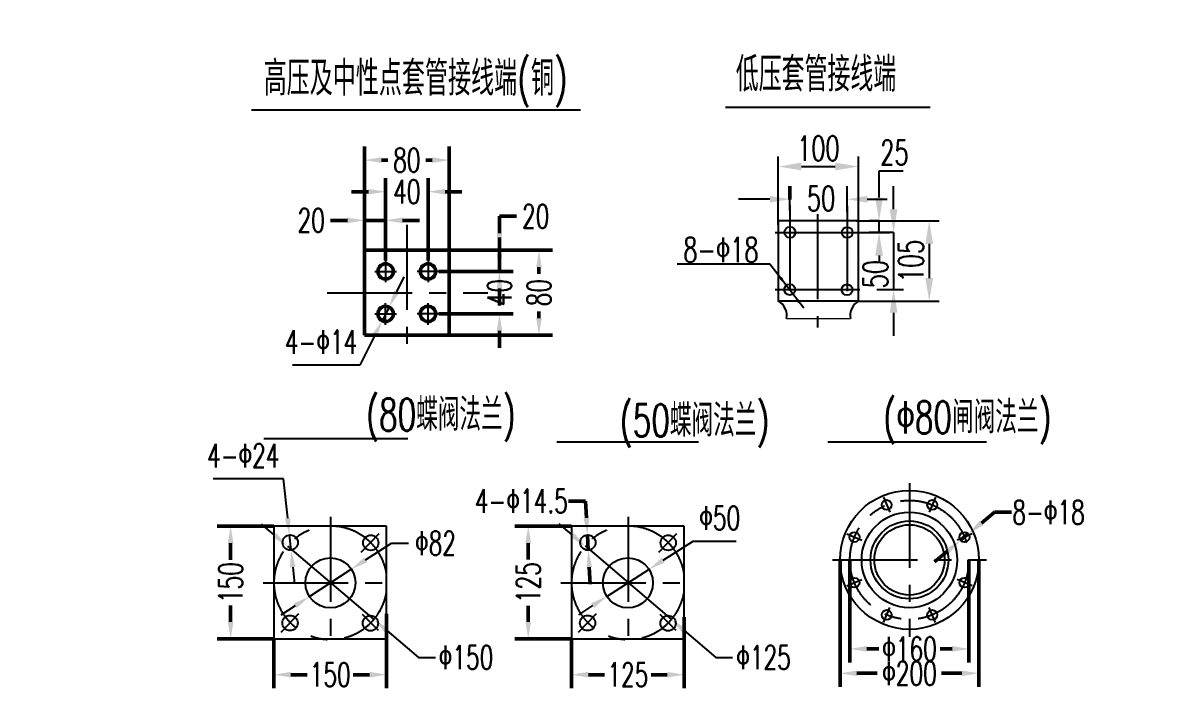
# Model space of a CAD drawing. Header units: millimetres. Extents: x -1000 to 22760, y -400 to 16400.
# Drawn here: x 8323 to 15016, y 3741 to 7672 of the extents above; entities that cross this region are included whole.
import ezdxf
from ezdxf.enums import TextEntityAlignment as Align

# ---------------------------------------------------------------- set-up
doc = ezdxf.new("R2010")
doc.units = ezdxf.units.MM
doc.header["$LTSCALE"] = 400
doc.linetypes.add('CENTER', pattern=[2, 1.25, -0.25, 0.25, -0.25])
for name, color, linetype, lineweight in [('0粗实线层', 7, 'Continuous', 50), ('2中心线层', 1, 'CENTER', 25), ('4细实线层', 2, 'Continuous', 25), ('5文字层', 6, 'Continuous', 25), ('6标注层', 3, 'Continuous', 25)]:
    doc.layers.add(name, color=color, linetype=linetype, lineweight=lineweight)
doc.styles.add('PC_TEXTSTYLE', font='txt.shx', dxfattribs={"width": 0.67, "bigfont": 'hztxt.shx'})
doc.styles.add('TH_GBDIM', font='txt.shx', dxfattribs={"width": 0.67, "bigfont": 'hztxt.shx'})
doc.styles.add('TH_GBTEXTDIM', font='txt', dxfattribs={"width": 0.67, "height": 3.5, "bigfont": 'hztxt'})
doc.dimstyles.new('TH_GBDIM', dxfattribs={"dimscale": 40, "dimtxt": 3.5, "dimasz": 2.5, "dimexe": 2, "dimexo": 0, "dimgap": 1.5, "dimtad": 0, "dimtoh": 1, "dimdec": 1, "dimdsep": 46, "dimtxsty": 'TH_GBDIM', "dimcen": 2.5, "dimclrd": 3, "dimclre": 3, "dimclrt": 6, "dimadec": 0, "dimazin": 2, "dimtfac": 0.714286, "dimtdec": 1, "dimtmove": 0, "dimatfit": 3, "dimfxl": 0, "dimtzin": 0, "dimlwd": -1, "dimlwe": -1, "dimarcsym": 0})

# ---------------------------------------------------------------- blocks, each defined once
blk = doc.blocks.new('*D169')
at = {"layer": '0粗实线层', "color": 3}
for p, q in [((10334.4, 6332.6), (10334.4, 6943.3)), ((10834.4, 6332.6), (10834.4, 6943.3)), ((10434.4, 6863.3), (10472.8, 6863.3)), ((10734.4, 6863.3), (10696, 6863.3))]:
    blk.add_line(p, q, dxfattribs=at)
for points in [[(10434.4, 6880), (10434.4, 6846.7), (10334.4, 6863.3)], [(10734.4, 6880), (10734.4, 6846.7), (10834.4, 6863.3)]]:
    blk.add_solid(points, dxfattribs=at)
at = {"layer": 'Defpoints', "color": 0}
for p in [(10334.4, 6863.3), (10334.4, 6332.6), (10834.4, 6332.6)]:
    blk.add_point(p, dxfattribs=at)
at = {"layer": '0粗实线层', "color": 6, "insert": (10584.4, 6863.3), "char_height": 140, "attachment_point": 5, "style": 'TH_GBDIM'}
blk.add_mtext('80{}{}', dxfattribs=at)
blk = doc.blocks.new('*D170')
at = {"layer": '0粗实线层', "color": 3}
for p, q in [((10459.4, 6271.2), (10459.4, 6757.4)), ((10709.4, 6271.2), (10709.4, 6757.4)), ((10359.4, 6677.4), (10259.4, 6677.4)), ((10459.4, 6677.4), (10468.1, 6677.4)), ((10709.4, 6677.4), (10700.7, 6677.4)), ((10809.4, 6677.4), (10909.4, 6677.4))]:
    blk.add_line(p, q, dxfattribs=at)
for points in [[(10359.4, 6694), (10359.4, 6660.7), (10459.4, 6677.4)], [(10809.4, 6694), (10809.4, 6660.7), (10709.4, 6677.4)]]:
    blk.add_solid(points, dxfattribs=at)
at = {"layer": 'Defpoints', "color": 0}
for p in [(10709.4, 6677.4), (10459.4, 6271.2), (10709.4, 6271.2)]:
    blk.add_point(p, dxfattribs=at)
at = {"layer": '0粗实线层', "color": 6, "insert": (10584.4, 6677.4), "char_height": 140, "attachment_point": 5, "style": 'TH_GBDIM'}
blk.add_mtext('40{}{}', dxfattribs=at)
blk = doc.blocks.new('*D156')
at = {"layer": '0粗实线层', "color": 3}
for p, q in [((10334.4, 6332.6), (10334.4, 6588.5)), ((10459.4, 6332.6), (10459.4, 6588.5)), ((10234.4, 6508.5), (10134.4, 6508.5)), ((10459.4, 6508.5), (10334.4, 6508.5)), ((10559.4, 6508.5), (10659.4, 6508.5))]:
    blk.add_line(p, q, dxfattribs=at)
for points in [[(10234.4, 6525.1), (10234.4, 6491.8), (10334.4, 6508.5)], [(10559.4, 6525.1), (10559.4, 6491.8), (10459.4, 6508.5)]]:
    blk.add_solid(points, dxfattribs=at)
at = {"layer": 'Defpoints', "color": 0}
for p in [(10334.4, 6508.5), (10334.4, 6332.6), (10459.4, 6332.6)]:
    blk.add_point(p, dxfattribs=at)
at = {"layer": '0粗实线层', "color": 6, "insert": (10021.6, 6508.5), "char_height": 140, "attachment_point": 5, "style": 'TH_GBDIM'}
blk.add_mtext('20{}{}', dxfattribs=at)
blk = doc.blocks.new('*D171')
at = {"layer": '0粗实线层', "color": 3}
for p, q in [((11130.2, 6307.6), (11130.2, 6407.6)), ((10772.9, 6207.6), (11210.2, 6207.6)), ((11130.2, 6207.6), (11130.2, 6198.9)), ((10772.9, 5957.6), (11210.2, 5957.6)), ((11130.2, 5957.6), (11130.2, 5966.3)), ((11130.2, 5857.6), (11130.2, 5757.6))]:
    blk.add_line(p, q, dxfattribs=at)
for points in [[(11113.6, 6307.6), (11146.9, 6307.6), (11130.2, 6207.6)], [(11113.6, 5857.6), (11146.9, 5857.6), (11130.2, 5957.6)]]:
    blk.add_solid(points, dxfattribs=at)
at = {"layer": 'Defpoints', "color": 0}
for p in [(10772.9, 6207.6), (10772.9, 5957.6), (11130.2, 5957.6)]:
    blk.add_point(p, dxfattribs=at)
at = {"layer": '0粗实线层', "color": 6, "insert": (11130.2, 6082.6), "char_height": 140, "attachment_point": 5, "rotation": 90, "style": 'TH_GBDIM'}
blk.add_mtext('40{}{}', dxfattribs=at)
blk = doc.blocks.new('*D172')
at = {"layer": '0粗实线层', "color": 3}
for p, q in [((10834.4, 6332.6), (11442.8, 6332.6)), ((11362.8, 6232.6), (11362.8, 6194.3)), ((11362.8, 5932.6), (11362.8, 5971)), ((10834.4, 5832.6), (11442.8, 5832.6))]:
    blk.add_line(p, q, dxfattribs=at)
for points in [[(11346.2, 6232.6), (11379.5, 6232.6), (11362.8, 6332.6)], [(11346.2, 5932.6), (11379.5, 5932.6), (11362.8, 5832.6)]]:
    blk.add_solid(points, dxfattribs=at)
at = {"layer": 'Defpoints', "color": 0}
for p in [(10834.4, 6332.6), (10834.4, 5832.6), (11362.8, 5832.6)]:
    blk.add_point(p, dxfattribs=at)
at = {"layer": '0粗实线层', "color": 6, "insert": (11362.8, 6082.6), "char_height": 140, "attachment_point": 5, "rotation": 90, "style": 'TH_GBDIM'}
blk.add_mtext('80{}{}', dxfattribs=at)
blk = doc.blocks.new('*D173')
at = {"layer": '6标注层', "color": 3}
for p, q in [((10524.7, 6087.4), (10569.7, 6176.7)), ((10479.8, 5998.1), (10439, 5917.2)), ((10394, 5827.8), (10307.7, 5656.3)), ((10307.7, 5656.3), (9911.4, 5656.3))]:
    blk.add_line(p, q, dxfattribs=at)
for points in [[(10509.8, 6094.9), (10539.6, 6079.9), (10479.8, 5998.1)], [(10379.2, 5835.3), (10408.9, 5820.3), (10439, 5917.2)]]:
    blk.add_solid(points, dxfattribs=at)
at = {"layer": 'Defpoints', "color": 0}
for p in [(10479.8, 5998.1), (10439, 5917.2)]:
    blk.add_point(p, dxfattribs=at)
at = {"layer": '6标注层', "color": 6, "insert": (10079.5, 5792.2), "char_height": 140, "attachment_point": 5, "style": 'PC_TEXTSTYLE'}
blk.add_mtext('4-Φ14{}{}', dxfattribs=at)
blk = doc.blocks.new('*D157')
at = {"layer": '0粗实线层', "color": 3}
for p, q in [((11130.2, 6432.6), (11130.2, 6532.6)), ((11130.2, 6532.6), (11230.2, 6532.6)), ((10991.6, 6332.6), (11210.2, 6332.6)), ((11130.2, 6207.6), (11130.2, 6332.6)), ((10991.6, 6207.6), (11210.2, 6207.6)), ((11130.2, 6107.6), (11130.2, 6007.6))]:
    blk.add_line(p, q, dxfattribs=at)
for points in [[(11113.6, 6432.6), (11146.9, 6432.6), (11130.2, 6332.6)], [(11113.6, 6107.6), (11146.9, 6107.6), (11130.2, 6207.6)]]:
    blk.add_solid(points, dxfattribs=at)
at = {"layer": 'Defpoints', "color": 0}
for p in [(10991.6, 6332.6), (11130.2, 6332.6), (10991.6, 6207.6)]:
    blk.add_point(p, dxfattribs=at)
at = {"layer": '0粗实线层', "color": 6, "insert": (11343, 6532.6), "char_height": 140, "attachment_point": 5, "style": 'TH_GBDIM'}
blk.add_mtext('20{}{}', dxfattribs=at)
blk = doc.blocks.new('*D175')
at = {"layer": '6标注层', "color": 3}
for p, q in [((9858.7, 4986.5), (9443.6, 4986.5)), ((9882.8, 4755.3), (9858.7, 4986.5)), ((9902.6, 4566), (9893.2, 4655.8)), ((9913, 4466.6), (9923.4, 4367.1))]:
    blk.add_line(p, q, dxfattribs=at)
for points in [[(9899.4, 4757), (9866.3, 4753.6), (9893.2, 4655.8)], [(9929.6, 4468.3), (9896.4, 4464.9), (9902.6, 4566)]]:
    blk.add_solid(points, dxfattribs=at)
at = {"layer": 'Defpoints', "color": 0}
for p in [(9893.2, 4655.8), (9902.6, 4566)]:
    blk.add_point(p, dxfattribs=at)
at = {"layer": '6标注层', "color": 6, "insert": (9621.1, 5122.5), "char_height": 140, "attachment_point": 5, "style": 'TH_GBDIM'}
blk.add_mtext('4-Φ24{}{}', dxfattribs=at)
blk = doc.blocks.new('*D176')
at = {"layer": '0粗实线层', "color": 3}
for p, q in [((9801.6, 4706.8), (9467, 4706.8)), ((9547, 4606.8), (9547, 4510.1)), ((9547, 4143.2), (9547, 4239.9)), ((9801.6, 4043.2), (9467, 4043.2))]:
    blk.add_line(p, q, dxfattribs=at)
for points in [[(9530.3, 4606.8), (9563.6, 4606.8), (9547, 4706.8)], [(9530.3, 4143.2), (9563.6, 4143.2), (9547, 4043.2)]]:
    blk.add_solid(points, dxfattribs=at)
at = {"layer": 'Defpoints', "color": 0}
for p in [(9801.6, 4706.8), (9547, 4043.2), (9801.6, 4043.2)]:
    blk.add_point(p, dxfattribs=at)
at = {"layer": '0粗实线层', "color": 6, "insert": (9547, 4375), "char_height": 140, "attachment_point": 5, "rotation": 90, "style": 'TH_GBDIM'}
blk.add_mtext('150{}{}', dxfattribs=at)
blk = doc.blocks.new('*D158')
at = {"layer": '0粗实线层', "color": 3}
for p, q in [((10465.2, 4190.9), (10465.2, 3752.8)), ((9801.6, 4043.2), (9801.6, 3752.8)), ((9901.6, 3832.8), (9998.3, 3832.8)), ((10365.2, 3832.8), (10268.5, 3832.8))]:
    blk.add_line(p, q, dxfattribs=at)
for points in [[(9901.6, 3849.5), (9901.6, 3816.1), (9801.6, 3832.8)], [(10365.2, 3849.5), (10365.2, 3816.1), (10465.2, 3832.8)]]:
    blk.add_solid(points, dxfattribs=at)
at = {"layer": 'Defpoints', "color": 0}
for p in [(10465.2, 4190.9), (9801.6, 4043.2), (10465.2, 3832.8)]:
    blk.add_point(p, dxfattribs=at)
at = {"layer": '0粗实线层', "color": 6, "insert": (10133.4, 3832.8), "char_height": 140, "attachment_point": 5, "style": 'TH_GBDIM'}
blk.add_mtext('150{}{}', dxfattribs=at)
blk = doc.blocks.new('*D177')
at = {"layer": '6标注层', "color": 3}
for p, q in [((9804.9, 4655), (9728.7, 4719.8)), ((9881.1, 4590.2), (10390.2, 4157.6)), ((10466.4, 4092.8), (10652.7, 3934.5)), ((10652.7, 3934.5), (10752.7, 3934.5))]:
    blk.add_line(p, q, dxfattribs=at)
for points in [[(9815.7, 4667.7), (9794.1, 4642.3), (9881.1, 4590.2)], [(10477.2, 4105.5), (10455.6, 4080.1), (10390.2, 4157.6)]]:
    blk.add_solid(points, dxfattribs=at)
at = {"layer": 'Defpoints', "color": 0}
for p in [(9881.1, 4590.2), (10390.2, 4157.6)]:
    blk.add_point(p, dxfattribs=at)
at = {"layer": '6标注层', "color": 6, "insert": (10932.9, 3934.5), "char_height": 140, "attachment_point": 5, "style": 'TH_GBDIM'}
blk.add_mtext('Φ150{}{}', dxfattribs=at)
blk = doc.blocks.new('*D178')
at = {"layer": '6标注层', "color": 3}
for p, q in [((10341.2, 4508.2), (10493.5, 4607.5)), ((10493.5, 4607.5), (10593.5, 4607.5)), ((10010.9, 4293.1), (10257.4, 4453.7)), ((9927.1, 4238.5), (9843.3, 4183.9))]:
    blk.add_line(p, q, dxfattribs=at)
for points in [[(10332.1, 4522.2), (10350.3, 4494.3), (10257.4, 4453.7)], [(9918, 4252.4), (9936.2, 4224.5), (10010.9, 4293.1)]]:
    blk.add_solid(points, dxfattribs=at)
at = {"layer": 'Defpoints', "color": 0}
for p in [(10257.4, 4453.7), (10010.9, 4293.1)]:
    blk.add_point(p, dxfattribs=at)
at = {"layer": '6标注层', "color": 6, "insert": (10753.1, 4607.5), "char_height": 140, "attachment_point": 5, "style": 'TH_GBDIM'}
blk.add_mtext('Φ82{}{}', dxfattribs=at)
blk = doc.blocks.new('*D179')
at = {"layer": '0粗实线层', "color": 3}
for p, q in [((11535.9, 4855.6), (11635.9, 4855.6)), ((11635.9, 4855.6), (11641.8, 4755.8)), ((11653.2, 4565.9), (11647.8, 4656)), ((11659.2, 4466.1), (11665.1, 4366.2))]:
    blk.add_line(p, q, dxfattribs=at)
for points in [[(11658.5, 4756.8), (11625.2, 4754.8), (11647.8, 4656)], [(11675.8, 4467.1), (11642.5, 4465.1), (11653.2, 4565.9)]]:
    blk.add_solid(points, dxfattribs=at)
at = {"layer": 'Defpoints', "color": 0}
for p in [(11647.8, 4656), (11653.2, 4565.9)]:
    blk.add_point(p, dxfattribs=at)
at = {"layer": '0粗实线层', "color": 6, "insert": (11258.9, 4855.6), "char_height": 140, "attachment_point": 5, "style": 'TH_GBDIM'}
blk.add_mtext('4-Φ14.5{}{}', dxfattribs=at)
blk = doc.blocks.new('*D180')
at = {"layer": '0粗实线层', "color": 3}
for p, q in [((11554.2, 4706.8), (11219.6, 4706.8)), ((11299.6, 4606.8), (11299.6, 4512)), ((11299.6, 4143.2), (11299.6, 4238)), ((11554.2, 4043.2), (11219.6, 4043.2))]:
    blk.add_line(p, q, dxfattribs=at)
for points in [[(11282.9, 4606.8), (11316.2, 4606.8), (11299.6, 4706.8)], [(11282.9, 4143.2), (11316.2, 4143.2), (11299.6, 4043.2)]]:
    blk.add_solid(points, dxfattribs=at)
at = {"layer": 'Defpoints', "color": 0}
for p in [(11554.2, 4706.8), (11299.6, 4043.2), (11554.2, 4043.2)]:
    blk.add_point(p, dxfattribs=at)
at = {"layer": '0粗实线层', "color": 6, "insert": (11299.6, 4375), "char_height": 140, "attachment_point": 5, "rotation": 90, "style": 'TH_GBDIM'}
blk.add_mtext('125{}{}', dxfattribs=at)
blk = doc.blocks.new('*D159')
at = {"layer": '0粗实线层', "color": 3}
for p, q in [((12217.8, 4171.7), (12217.8, 3752.8)), ((11554.2, 4043.2), (11554.2, 3752.8)), ((11654.2, 3832.8), (11749, 3832.8)), ((12117.8, 3832.8), (12023, 3832.8))]:
    blk.add_line(p, q, dxfattribs=at)
for points in [[(11654.2, 3849.5), (11654.2, 3816.1), (11554.2, 3832.8)], [(12117.8, 3849.5), (12117.8, 3816.1), (12217.8, 3832.8)]]:
    blk.add_solid(points, dxfattribs=at)
at = {"layer": 'Defpoints', "color": 0}
for p in [(12217.8, 4171.7), (11554.2, 4043.2), (12217.8, 3832.8)]:
    blk.add_point(p, dxfattribs=at)
at = {"layer": '0粗实线层', "color": 6, "insert": (11886, 3832.8), "char_height": 140, "attachment_point": 5, "style": 'TH_GBDIM'}
blk.add_mtext('125{}{}', dxfattribs=at)
blk = doc.blocks.new('*D181')
at = {"layer": '6标注层', "color": 3}
for p, q in [((11558, 4655.6), (11482, 4720.5)), ((11634.1, 4590.7), (12142.4, 4157.1)), ((12218.5, 4092.2), (12403.3, 3934.5)), ((12403.3, 3934.5), (12503.3, 3934.5))]:
    blk.add_line(p, q, dxfattribs=at)
for points in [[(11568.8, 4668.3), (11547.2, 4642.9), (11634.1, 4590.7)], [(12229.3, 4104.9), (12207.7, 4079.5), (12142.4, 4157.1)]]:
    blk.add_solid(points, dxfattribs=at)
at = {"layer": 'Defpoints', "color": 0}
for p in [(11634.1, 4590.7), (12142.4, 4157.1)]:
    blk.add_point(p, dxfattribs=at)
at = {"layer": '6标注层', "color": 6, "insert": (12685.4, 3934.5), "char_height": 140, "attachment_point": 5, "style": 'TH_GBDIM'}
blk.add_mtext('Φ125{}{}', dxfattribs=at)
blk = doc.blocks.new('*D182')
at = {"layer": '6标注层', "color": 3}
for p, q in [((12094.7, 4506.9), (12270.6, 4619.9)), ((12270.6, 4619.9), (12524.1, 4619.9)), ((11763, 4293.8), (12010.5, 4452.9)), ((11678.8, 4239.8), (11594.7, 4185.8))]:
    blk.add_line(p, q, dxfattribs=at)
for points in [[(12085.7, 4520.9), (12103.7, 4492.9), (12010.5, 4452.9)], [(11669.8, 4253.8), (11687.8, 4225.8), (11763, 4293.8)]]:
    blk.add_solid(points, dxfattribs=at)
at = {"layer": 'Defpoints', "color": 0}
for p in [(12010.5, 4452.9), (11763, 4293.8)]:
    blk.add_point(p, dxfattribs=at)
at = {"layer": '6标注层', "color": 6, "insert": (12427.3, 4755.9), "char_height": 140, "attachment_point": 5, "style": 'TH_GBDIM'}
blk.add_mtext('Φ50{}{}', dxfattribs=at)
blk = doc.blocks.new('*D183')
at = {"layer": '0粗实线层', "color": 3}
for p, q in [((13193.9, 4508.7), (13193.9, 3904.7)), ((13895.1, 4508.7), (13895.1, 3904.7)), ((13293.9, 3984.7), (13364.3, 3984.7)), ((13795.1, 3984.7), (13724.7, 3984.7))]:
    blk.add_line(p, q, dxfattribs=at)
for points in [[(13293.9, 4001.3), (13293.9, 3968), (13193.9, 3984.7)], [(13795.1, 4001.3), (13795.1, 3968), (13895.1, 3984.7)]]:
    blk.add_solid(points, dxfattribs=at)
at = {"layer": 'Defpoints', "color": 0}
for p in [(13193.9, 4508.7), (13895.1, 4508.7), (13895.1, 3984.7)]:
    blk.add_point(p, dxfattribs=at)
at = {"layer": '0粗实线层', "color": 6, "insert": (13544.5, 3984.7), "char_height": 140, "attachment_point": 5, "style": 'TH_GBDIM'}
blk.add_mtext('Φ160{}{}', dxfattribs=at)
blk = doc.blocks.new('*D184')
at = {"layer": '0粗实线层', "color": 3}
for p, q in [((13135.5, 4508.7), (13135.5, 3760.8)), ((13953.5, 4508.7), (13953.5, 3760.8)), ((13235.5, 3840.8), (13354.9, 3840.8)), ((13853.5, 3840.8), (13734.1, 3840.8))]:
    blk.add_line(p, q, dxfattribs=at)
for points in [[(13235.5, 3857.5), (13235.5, 3824.2), (13135.5, 3840.8)], [(13853.5, 3857.5), (13853.5, 3824.2), (13953.5, 3840.8)]]:
    blk.add_solid(points, dxfattribs=at)
at = {"layer": 'Defpoints', "color": 0}
for p in [(13135.5, 4508.7), (13953.5, 4508.7), (13953.5, 3840.8)]:
    blk.add_point(p, dxfattribs=at)
at = {"layer": '0粗实线层', "color": 6, "insert": (13544.5, 3840.8), "char_height": 140, "attachment_point": 5, "style": 'TH_GBDIM'}
blk.add_mtext('Φ200{}{}', dxfattribs=at)
blk = doc.blocks.new('*D185')
at = {"layer": '0粗实线层', "color": 3}
for p, q in [((14044.9, 4789.1), (13967.9, 4725.3)), ((14144.9, 4789.1), (14044.9, 4789.1)), ((13845.9, 4624.2), (13890.9, 4661.5)), ((13768.9, 4560.4), (13691.9, 4496.6))]:
    blk.add_line(p, q, dxfattribs=at)
for points in [[(13957.3, 4738.1), (13978.5, 4712.5), (13890.9, 4661.5)], [(13758.3, 4573.2), (13779.6, 4547.6), (13845.9, 4624.2)]]:
    blk.add_solid(points, dxfattribs=at)
at = {"layer": 'Defpoints', "color": 0}
for p in [(13845.9, 4624.2), (13890.9, 4661.5)]:
    blk.add_point(p, dxfattribs=at)
at = {"layer": '0粗实线层', "color": 6, "insert": (14363.7, 4789.1), "char_height": 140, "attachment_point": 5, "style": 'TH_GBDIM'}
blk.add_mtext('8-Φ18{}{}', dxfattribs=at)
blk = doc.blocks.new('*D212')
at = {"layer": '0粗实线层', "color": 3}
for p, q in [((7808, 13841.6), (7808, 7342.3)), ((20557.9, 12055.6), (21920.6, 12055.6)), ((21840.6, 11955.6), (21840.6, 10522.6)), ((21840.6, 8740.7), (21840.6, 10173.6)), ((343, 8644.3), (343, 7342.3)), ((19489.9, 8640.7), (21920.6, 8640.7)), ((443, 7422.3), (3812.1, 7422.3)), ((7708, 7422.3), (4179.9, 7422.3))]:
    blk.add_line(p, q, dxfattribs=at)
for points in [[(21823.9, 11955.6), (21857.2, 11955.6), (21840.6, 12055.6)], [(21823.9, 8740.7), (21857.2, 8740.7), (21840.6, 8640.7)], [(443, 7439), (443, 7405.6), (343, 7422.3)], [(7708, 7439), (7708, 7405.6), (7808, 7422.3)]]:
    blk.add_solid(points, dxfattribs=at)
at = {"layer": 'Defpoints', "color": 0}
for p in [(7808, 13841.6), (20557.9, 12055.6), (343, 8644.3), (19489.9, 8640.7), (21840.6, 8640.7), (7808, 7422.3)]:
    blk.add_point(p, dxfattribs=at)
at = {"layer": '0粗实线层', "color": 6, "insert": (21840.6, 10348.1), "char_height": 140, "attachment_point": 5, "rotation": 90, "style": 'TH_GBDIM'}
blk.add_mtext('3415', dxfattribs=at)
at = {"layer": '0粗实线层', "color": 6, "insert": (3996, 7422.3), "char_height": 140, "attachment_point": 5, "style": 'TH_GBDIM'}
blk.add_mtext('7465', dxfattribs=at)

msp = doc.modelspace()

# ---------------------------------------------------------------- linework, layer by layer
at = {"color": 3}
for p, q in [((12908.444, 6825.467), (13107.857, 6825.467)), ((13365.66, 6642.656), (13365.66, 6800.913)), ((13365.66, 6800.913), (13507.655, 6800.913)), ((13451.037, 6573.993), (13451.037, 6710.493)), ((13365.66, 6437.493), (13365.66, 6506.156)), ((13451.037, 6437.493), (13451.037, 6100.775)), ((13365.66, 6300.993), (13365.66, 6268.104)), ((13451.037, 5964.275), (13451.037, 5827.775))]:
    msp.add_line(p, q, dxfattribs=at)
for p, q in [((13244.357, 6506.117), (12771.944, 6506.117)), ((12771.944, 6506.117), (12771.944, 6033.703)), ((13244.357, 6033.703), (13244.357, 6506.117)), ((12771.944, 6033.703), (13244.357, 6033.703)), ((10465.204, 4706.793), (9801.613, 4706.793)), ((9801.613, 4706.793), (9801.613, 4043.202)), ((10465.204, 4043.202), (10465.204, 4706.793)), ((12217.796, 4706.793), (11554.206, 4706.793)), ((11554.206, 4706.793), (11554.206, 4043.202)), ((12217.796, 4043.202), (12217.796, 4706.793)), ((9801.613, 4043.202), (10465.204, 4043.202)), ((11554.206, 4043.202), (12217.796, 4043.202))]:
    msp.add_line(p, q)
at = {"color": 6}
msp.add_line((13366.286, 6506.156), (13307.16, 6506.156), dxfattribs=at)
at = {"lineweight": 0}
msp.add_line((12821.028, 5929.7), (13196.464, 5929.7), dxfattribs=at)
for centre, radius in [((12840.503, 6437.881), 32.137), ((13177.821, 6436.929), 32.137), ((12839.551, 6100.563), 32.137), ((13176.87, 6099.611), 32.137), ((13544.498, 4508.676), 409.043), ((13410.326, 4832.596), 29.217), ((13678.67, 4832.596), 29.217), ((13544.498, 4508.676), 281.35), ((13544.498, 4508.676), 229.383), ((13544.498, 4508.676), 206.721), ((9897.917, 4610.944), 45.142), ((10371.742, 4609.607), 45.142), ((11650.509, 4610.944), 45.142), ((12124.334, 4609.607), 45.142), ((13220.578, 4642.848), 29.217), ((13868.419, 4642.848), 29.217), ((10134.161, 4373.363), 147.126), ((11886.753, 4373.363), 147.126), ((13220.578, 4374.504), 29.217), ((13868.419, 4374.504), 29.217), ((9896.58, 4137.118), 45.142), ((10370.406, 4135.782), 45.142), ((11649.172, 4137.118), 45.142), ((12122.998, 4135.782), 45.142), ((13410.326, 4184.756), 29.217), ((13678.67, 4184.756), 29.217)]:
    msp.add_circle(centre, radius)
for centre, start, end in [((12722.058, 5946.571), 350.3260732, 60.1668698), ((13295.434, 5946.571), 119.8331302, 189.6739268)]:
    msp.add_arc(centre, 100.398, start, end)
for p in [(9846.64, 4541.404), (11599.232, 4541.404), (10264.195, 4442.191), (12016.787, 4442.191), (10004.128, 4304.535), (11756.72, 4304.535), (10424.692, 4206.411), (12177.284, 4206.411)]:
    msp.add_point(p)
at = {"color": 3}
for points in [[(12908.444, 6848.217), (12908.444, 6802.717), (12771.944, 6825.467)], [(13107.857, 6848.217), (13107.857, 6802.717), (13244.357, 6825.467)], [(13342.91, 6642.656), (13388.41, 6642.656), (13365.66, 6506.156)], [(13428.287, 6573.993), (13473.787, 6573.993), (13451.037, 6437.493)], [(13428.287, 5964.275), (13473.787, 5964.275), (13451.037, 6100.775)]]:
    msp.add_solid(points, dxfattribs=at)
at = {"layer": '0粗实线层'}
for p, q in [((12840.027, 6630.51), (12840.027, 6710.76)), ((10334.384, 6332.629), (10834.384, 6332.629)), ((10334.384, 5832.629), (10334.384, 6332.629)), ((10834.384, 6332.629), (10834.384, 5832.629)), ((10834.384, 5832.629), (10334.384, 5832.629))]:
    msp.add_line(p, q, dxfattribs=at)
for centre in [(10459.384, 6207.629), (10709.384, 6207.629), (10459.384, 5957.629), (10709.384, 5957.629)]:
    msp.add_circle(centre, 45.312, dxfattribs=at)
at = {"layer": '2中心线层'}
for p, q in [((12840.027, 6600.421), (12840.027, 6052.672)), ((13178.536, 6592.275), (13178.536, 6052.672)), ((13003.39, 6544.526), (13003.39, 5877.567)), ((10584.384, 6481.442), (10584.384, 5696.491)), ((10459.384, 6271.183), (10459.384, 6144.076)), ((10709.384, 6271.183), (10709.384, 6144.076)), ((10395.831, 6207.629), (10522.938, 6207.629)), ((10772.938, 6207.629), (10645.831, 6207.629)), ((12752.721, 6100.775), (13427.283, 6100.775)), ((10116.351, 6082.629), (11061.282, 6082.629)), ((10395.831, 5957.629), (10522.938, 5957.629)), ((10459.384, 5894.076), (10459.384, 6021.183)), ((10772.938, 5957.629), (10645.831, 5957.629)), ((10709.384, 5894.076), (10709.384, 6021.183)), ((13544.498, 4961.545), (13544.498, 4055.806)), ((13391.514, 4878.012), (13428.305, 4789.192)), ((13697.482, 4878.012), (13660.692, 4789.192)), ((10135.666, 4761.884), (10135.666, 3995.195)), ((11888.258, 4761.884), (11888.258, 3995.195)), ((10315.265, 4555.196), (10421.266, 4664.529)), ((12067.857, 4555.196), (12173.858, 4664.529)), ((13175.162, 4661.66), (13263.982, 4624.869)), ((13913.835, 4661.66), (13825.015, 4624.869)), ((13091.629, 4508.676), (13997.368, 4508.676)), ((9739.167, 4373.908), (10518.623, 4373.908)), ((11491.759, 4373.908), (12271.215, 4373.908)), ((13175.162, 4355.692), (13263.982, 4392.482)), ((13913.835, 4355.692), (13825.015, 4392.482)), ((13391.514, 4139.34), (13428.305, 4228.16)), ((13697.482, 4139.34), (13660.692, 4228.16)), ((9843.658, 4083.679), (9949.202, 4192.375)), ((10417.929, 4092.304), (10323.665, 4186.632)), ((11596.25, 4083.679), (11701.794, 4192.375)), ((12170.522, 4092.304), (12076.257, 4186.632))]:
    msp.add_line(p, q, dxfattribs=at)
msp.add_circle((13544.498, 4508.676), 350.609, dxfattribs=at)
for centre in [(10135.666, 4373.908), (11888.258, 4373.908)]:
    msp.add_arc(centre, 334.053, 9.4300079, 350.5699921, dxfattribs=at)
at = {"layer": '4细实线层', "color": 3}
for p, q in [((12771.944, 6482.066), (12771.944, 6883.967)), ((13244.357, 6486.565), (13244.357, 6883.967)), ((13232.098, 6506.156), (13719.347, 6506.156)), ((12752.721, 6437.493), (13427.283, 6437.493)), ((13451.037, 6437.493), (13307.16, 6437.493)), ((13451.037, 6437.493), (13392.537, 6437.493)), ((13377.54, 6100.775), (13509.537, 6100.775)), ((13237.454, 6032.112), (13719.347, 6032.112))]:
    msp.add_line(p, q, dxfattribs=at)
for points in [[(13638.097, 6369.656), (13683.597, 6369.656), (13660.847, 6506.156)], [(13342.91, 6300.993), (13388.41, 6300.993), (13365.66, 6437.493)], [(13638.097, 6168.612), (13683.597, 6168.612), (13660.847, 6032.112)]]:
    msp.add_solid(points, dxfattribs=at)
at = {"layer": '6标注层'}
for p, q in [((12461.584, 7175.025), (13665.971, 7175.025)), ((9668.896, 7158.684), (11607.817, 7158.684)), ((12840.027, 6565.284), (12840.027, 6710.76)), ((13178.536, 6558.537), (13178.536, 6710.76)), ((12654.944, 6632.76), (12537.944, 6632.76)), ((12723.027, 6632.76), (12606.027, 6632.76)), ((13295.536, 6632.76), (13412.536, 6632.76)), ((13660.847, 6369.656), (13660.847, 6168.612)), ((12722.732, 6250.704), (12176.693, 6250.704)), ((12922.465, 5991.255), (12722.732, 6250.704)), ((9742.779, 5224.719), (10590.296, 5224.719)), ((11467.854, 5204.253), (12301.247, 5204.253)), ((13063.189, 5204.341), (13997.782, 5204.341))]:
    msp.add_line(p, q, dxfattribs=at)
for points in [[(12723.027, 6652.26), (12723.027, 6613.26), (12840.027, 6632.76)], [(13295.536, 6652.26), (13295.536, 6613.26), (13178.536, 6632.76)], [(12777.455, 6163.763), (12792.907, 6175.658), (12820.867, 6123.356)], [(12887.548, 6020.724), (12903, 6032.619), (12859.589, 6073.026)]]:
    msp.add_solid(points, dxfattribs=at)

# ---------------------------------------------------------------- texts
at = {"layer": '5文字层', "width": 0.67}
for s, height, style, p in [('高压及中性点套管接线端(铜)', 202.5, 'TH_GBTEXTDIM', (9741.454, 7243.609)), ('低压套管接线端', 201.5, 'TH_GBTEXTDIM', (12521.625, 7267.395)), ('50', 145.6, 'TH_GBTEXTDIM', (12940.654, 6564.51)), ('        (80蝶阀法兰)', 190.21739, 'PC_TEXTSTYLE', (9356.548, 5269.324)), ('     (50蝶阀法兰)', 190.21739, 'PC_TEXTSTYLE', (11221.197, 5234.774)), ('     (Φ80闸阀法兰)', 190.21739, 'PC_TEXTSTYLE', (12773.351, 5253.365))]:
    msp.add_text(s, height=height, dxfattribs=dict(at, style=style)).set_placement(p)
at = {"layer": '5文字层', "style": 'TH_GBTEXTDIM', "width": 0.67}
msp.add_text('8-Φ18', height=145.6, dxfattribs=at).set_placement((12434.115, 6335.717), align=Align.MIDDLE)
at = {"layer": '5文字层', "char_height": 145.6, "attachment_point": 5, "style": 'TH_GBTEXTDIM'}
for s, insert in [('100', (13008.151, 6932.717)), ('25', (13456.157, 6908.176))]:
    msp.add_mtext(s, dxfattribs=dict(at, insert=insert))
at = {"layer": '5文字层', "char_height": 145.6, "attachment_point": 5, "rotation": 90, "style": 'TH_GBTEXTDIM'}
for s, insert in [('105', (13553.597, 6269.134)), ('50', (13343.787, 6191.79))]:
    msp.add_mtext(s, dxfattribs=dict(at, insert=insert))

# ---------------------------------------------------------------- dimensions: what is measured, and where the dimension line sits
at = {"layer": '0粗实线层'}
dim = msp.add_linear_dim(base=(7808.013, 7422.288), p1=(343.044, 8644.308), p2=(7808.013, 13841.626), dimstyle='TH_GBDIM', dxfattribs=at)
dim.commit()
dim.dimension.update_dxf_attribs({"geometry": '*D212', "text_midpoint": (3996.021, 7422.288), "dimtype": 160})
dim = msp.add_linear_dim(base=(21840.562, 8640.662), p1=(20557.94, 12055.587), p2=(19489.938, 8640.662), angle=90, dimstyle='TH_GBDIM', override={"dimdec": 0}, dxfattribs=at)
dim.commit()
dim.dimension.update_dxf_attribs({"geometry": '*D212', "text_midpoint": (21840.562, 10348.125), "dimtype": 160})
for base, p1, p2, text, picture, middle in [((10334.384, 6863.35), (10834.384, 6332.629), (10334.384, 6332.629), '80{}{}', '*D169', (10584.384, 6863.35)), ((10709.384, 6677.363), (10459.384, 6271.183), (10709.384, 6271.183), '40{}{}', '*D170', (10584.384, 6677.363)), ((13953.542, 3840.839), (13135.455, 4508.676), (13953.542, 4508.676), 'Φ200{}{}', '*D184', (13544.498, 3840.839)), ((13895.107, 3984.668), (13193.89, 4508.676), (13895.107, 4508.676), 'Φ160{}{}', '*D183', (13544.498, 3984.668))]:
    dim = msp.add_linear_dim(base=base, p1=p1, p2=p2, text=text, dimstyle='TH_GBDIM', dxfattribs=at)
    dim.commit()
    dim.dimension.update_dxf_attribs({"geometry": picture, "text_midpoint": middle, "dimtype": 160})
for base, p1, p2, text, picture, middle in [((10334.384, 6508.459), (10459.384, 6332.629), (10334.384, 6332.629), '20{}{}', '*D156', (10021.566, 6508.459)), ((10465.204, 3832.784), (9801.613, 4043.202), (10465.204, 4190.902), '150{}{}', '*D158', (10133.409, 3832.784)), ((12217.796, 3832.784), (11554.206, 4043.202), (12217.796, 4171.718), '125{}{}', '*D159', (11886.001, 3832.784))]:
    dim = msp.add_linear_dim(base=base, p1=p1, p2=p2, text=text, dimstyle='TH_GBDIM', dxfattribs=at)
    dim.commit()
    dim.dimension.update_dxf_attribs({"geometry": picture, "text_midpoint": middle})
for base, p1, p2, text, picture, middle in [((11130.223, 6332.629), (10991.58, 6207.629), (10991.58, 6332.629), '20{}{}', '*D157', (11343.04, 6532.629)), ((9546.96, 4043.202), (9801.613, 4706.793), (9801.613, 4043.202), '150{}{}', '*D176', (9546.96, 4374.997)), ((11299.552, 4043.202), (11554.206, 4706.793), (11554.206, 4043.202), '125{}{}', '*D180', (11299.552, 4374.997))]:
    dim = msp.add_linear_dim(base=base, p1=p1, p2=p2, angle=90, text=text, dimstyle='TH_GBDIM', dxfattribs=at)
    dim.commit()
    dim.dimension.update_dxf_attribs({"geometry": picture, "text_midpoint": middle})
for base, p1, p2, text, picture, middle in [((11130.223, 5957.629), (10772.938, 6207.629), (10772.938, 5957.629), '40{}{}', '*D171', (11130.223, 6082.629)), ((11362.841, 5832.629), (10834.384, 6332.629), (10834.384, 5832.629), '80{}{}', '*D172', (11362.841, 6082.629))]:
    dim = msp.add_linear_dim(base=base, p1=p1, p2=p2, angle=90, text=text, dimstyle='TH_GBDIM', dxfattribs=at)
    dim.commit()
    dim.dimension.update_dxf_attribs({"geometry": picture, "text_midpoint": middle, "dimtype": 160})
for p1, p2, text, picture, middle in [((11653.205, 4565.882), (11647.813, 4656.005), '4-Φ14.5{}{}', '*D179', (11258.867, 4855.648)), ((13845.924, 4624.203), (13890.913, 4661.493), '8-Φ18{}{}', '*D185', (14363.673, 4789.125))]:
    dim = msp.add_diameter_dim_2p(p1=p1, p2=p2, text=text, dimstyle='TH_GBDIM', dxfattribs=at)
    dim.commit()
    dim.dimension.update_dxf_attribs({"geometry": picture, "text_midpoint": middle})
at = {"layer": '6标注层'}
for p1, p2, text, override, picture, middle in [((10479.757, 5998.103), (10439.011, 5917.155), '4-Φ14{}{}', {"dimgap": 1.5, "dimtad": 1, "dimjust": 0, "dimtih": 0, "dimtoh": 1, "dimdec": 2, "dimlfac": 1, "dimtxsty": 'PC_TEXTSTYLE', "dimse1": 0, "dimse2": 0, "dimsd1": 0, "dimsd2": 0, "dimtix": 0, "dimtofl": 1, "dimatfit": 0}, '*D173', (10079.526, 5656.261)), ((9902.609, 4566.046), (9893.224, 4655.841), '4-Φ24{}{}', {"dimgap": 1.5, "dimtad": 1, "dimjust": 0, "dimtih": 0, "dimtoh": 1, "dimdec": 2, "dimlfac": 1, "dimse1": 0, "dimse2": 0, "dimsd1": 0, "dimsd2": 0, "dimtix": 0, "dimtofl": 1, "dimatfit": 0}, '*D175', (9621.129, 4986.488)), ((11762.966, 4293.847), (12010.541, 4452.878), 'Φ50{}{}', {"dimgap": 1.5, "dimtad": 1, "dimjust": 0, "dimtih": 0, "dimtoh": 1, "dimdec": 2, "dimlfac": 1, "dimse1": 0, "dimse2": 0, "dimsd1": 0, "dimsd2": 0, "dimtix": 0, "dimtofl": 1, "dimatfit": 0}, '*D182', (12427.326, 4619.919)), ((9881.124, 4590.239), (10390.208, 4157.576), 'Φ150{}{}', {"dimtoh": 1, "dimdec": 2, "dimatfit": 0}, '*D177', (10932.85, 3934.525)), ((10010.882, 4293.062), (10257.44, 4453.664), 'Φ82{}{}', {"dimdec": 2, "dimatfit": 0}, '*D178', (10753.072, 4607.459)), ((11634.111, 4590.703), (12142.406, 4157.112), 'Φ125{}{}', {"dimtoh": 1, "dimdec": 2, "dimatfit": 0}, '*D181', (12685.442, 3934.525))]:
    dim = msp.add_diameter_dim_2p(p1=p1, p2=p2, text=text, dimstyle='TH_GBDIM', override=override, dxfattribs=at)
    dim.commit()
    dim.dimension.update_dxf_attribs({"geometry": picture, "text_midpoint": middle, "dimtype": 163})

doc.saveas('drawing.dxf')
